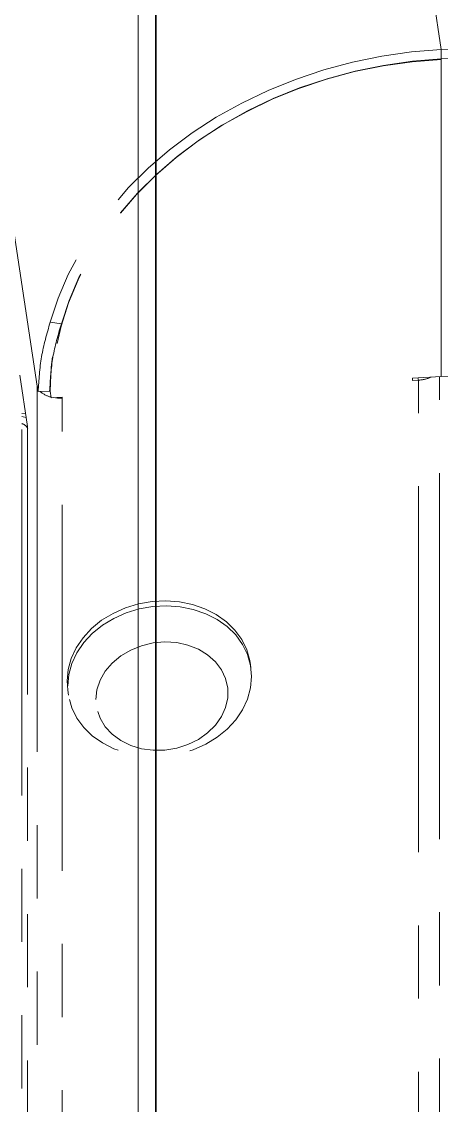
# Paper-space layout 'Blatt1' of a CAD drawing. Header units: millimetres. Extents: x 0 to 1189, y 0 to 841.
# Drawn here: x 634.62 to 641.9, y 137.58 to 156.38 of the extents above; entities that cross this region are included whole.
import ezdxf

# ---------------------------------------------------------------- set-up
doc = ezdxf.new("R2010")
doc.units = ezdxf.units.MM
doc.linetypes.add('PHANTOM', pattern=[12.7, 6.35, -1.27, 1.27, -1.27, 1.27, -1.27])

psp = doc.layouts.new('Blatt1')

# ---------------------------------------------------------------- linework, layer by layer
at = {"color": 7, "linetype": 'Continuous', "lineweight": 35}
psp.add_line((636.943, 56.145), (636.943, 195.692), dxfattribs=at)
at = {"color": 8, "linetype": 'Continuous', "lineweight": 18}
psp.add_line((636.636, 55.921), (636.636, 195.467), dxfattribs=at)
at = {"color": 7, "linetype": 'PHANTOM', "lineweight": 18}
for p, q in [((638.699, 177.003), (641.895, 155.897)), ((641.895, 155.897), (641.895, 155.733)), ((641.894, 155.733), (641.895, 155.725)), ((641.895, 150.222), (641.895, 155.725)), ((635.113, 151.168), (635.307, 151.14)), ((634.721, 149.355), (634.586, 150.247)), ((642.393, 150.247), (641.895, 150.222)), ((634.904, 149.961), (634.887, 150.076)), ((634.887, 150.059), (634.893, 150.033)), ((634.889, 150.059), (634.887, 150.059)), ((641.397, 150.197), (641.895, 150.222)), ((641.397, 150.197), (641.397, 150.156)), ((641.397, 150.156), (641.497, 150.161)), ((641.862, 78.699), (641.862, 150.22)), ((634.904, 149.961), (635.103, 149.97)), ((635.109, 150.025), (635.114, 150.02)), ((635.113, 149.971), (635.131, 149.856)), ((635.131, 149.856), (635.32, 149.865)), ((635.318, 149.865), (635.32, 149.849)), ((635.32, 149.865), (635.32, 149.849)), ((634.618, 79.453), (634.618, 149.755)), ((634.618, 149.582), (634.686, 149.585)), ((634.721, 149.315), (634.721, 149.355)), ((638.594, 145.176), (638.581, 145.262)), ((635.417, 144.783), (635.43, 144.697))]:
    psp.add_line(p, q, dxfattribs=at)
at = {"color": 8, "linetype": 'PHANTOM', "lineweight": 18}
for p, q in [((634.887, 150.059), (631.761, 170.705)), ((634.887, 150.059), (634.887, 78.359)), ((641.49, 150.201), (641.497, 150.161)), ((641.497, 78.469), (641.497, 150.161)), ((635.32, 78.149), (635.32, 149.849)), ((634.721, 81.207), (634.721, 149.315))]:
    psp.add_line(p, q, dxfattribs=at)
at = {"color": 7, "linetype": 'PHANTOM', "lineweight": 18, "flags": 128}
for points in [[(641.895, 155.897), (641.378, 155.855), (640.864, 155.782), (640.355, 155.678), (639.855, 155.544), (639.366, 155.38), (638.891, 155.188), (638.433, 154.968), (637.993, 154.721), (637.576, 154.45), (637.181, 154.155), (636.813, 153.839), (636.473, 153.502), (636.163, 153.147), (635.884, 152.775), (635.639, 152.39), (635.427, 151.992), (635.252, 151.584), (635.113, 151.168)], [(648.677, 151.853), (648.538, 152.254), (648.363, 152.644), (648.151, 153.021), (647.906, 153.382), (647.627, 153.725), (647.317, 154.049), (646.977, 154.352), (646.609, 154.631), (646.214, 154.886), (645.797, 155.115), (645.357, 155.317), (644.899, 155.491), (644.424, 155.635), (643.935, 155.75), (643.435, 155.833), (642.926, 155.886), (642.412, 155.907), (641.895, 155.897)], [(641.895, 155.725), (641.39, 155.685), (640.888, 155.615), (640.391, 155.514), (639.903, 155.383), (639.425, 155.223), (638.962, 155.035), (638.514, 154.819), (638.086, 154.578), (637.679, 154.312), (637.295, 154.023), (636.938, 153.713), (636.608, 153.383), (636.307, 153.034), (636.038, 152.67), (635.801, 152.292), (635.599, 151.903), (635.432, 151.503), (635.301, 151.097), (635.206, 150.685), (635.15, 150.271), (635.131, 149.856)], [(641.895, 155.733), (641.393, 155.693), (640.893, 155.622), (640.399, 155.521), (639.913, 155.39), (639.438, 155.231), (638.977, 155.045), (638.532, 154.831), (638.105, 154.592), (637.699, 154.328), (637.316, 154.042), (636.959, 153.734), (636.628, 153.407), (636.327, 153.062), (636.056, 152.701), (635.817, 152.327), (635.612, 151.94), (635.442, 151.544), (635.307, 151.14)], [(648.483, 151.805), (648.348, 152.195), (648.178, 152.574), (647.973, 152.94), (647.734, 153.291), (647.463, 153.624), (647.162, 153.939), (646.831, 154.232), (646.474, 154.504), (646.091, 154.752), (645.685, 154.974), (645.258, 155.17), (644.813, 155.339), (644.352, 155.479), (643.877, 155.59), (643.391, 155.672), (642.897, 155.723), (642.397, 155.743), (641.895, 155.733)], [(635.153, 150.568), (635.132, 150.386), (635.113, 149.971)], [(635.171, 149.858), (635.242, 149.85), (635.32, 149.849)], [(634.698, 149.512), (634.642, 149.525), (634.618, 149.529)], [(635.417, 144.783), (635.405, 144.942), (635.423, 145.138), (635.476, 145.331), (635.563, 145.517), (635.682, 145.692), (635.83, 145.852), (636.005, 145.994), (636.202, 146.114), (636.416, 146.209), (636.644, 146.278), (636.88, 146.319), (637.118, 146.331), (637.353, 146.314), (637.581, 146.268), (637.796, 146.194), (637.992, 146.094), (638.167, 145.97), (638.316, 145.825), (638.435, 145.662), (638.522, 145.484), (638.575, 145.297), (638.581, 145.262)], [(635.418, 144.856), (635.436, 145.051), (635.489, 145.244), (635.576, 145.43), (635.695, 145.606), (635.843, 145.766), (636.018, 145.907), (636.215, 146.027), (636.429, 146.123), (636.657, 146.192), (636.893, 146.233), (637.131, 146.245), (637.366, 146.228), (637.594, 146.182), (637.809, 146.108), (638.006, 146.008), (638.18, 145.884), (638.329, 145.739), (638.448, 145.575), (638.535, 145.398), (638.588, 145.21), (638.606, 145.017), (638.588, 144.821), (638.535, 144.628), (638.448, 144.442), (638.329, 144.267), (638.18, 144.106), (638.006, 143.965), (637.809, 143.845), (637.594, 143.749), (637.366, 143.68), (637.131, 143.639), (636.893, 143.627), (636.657, 143.645), (636.429, 143.691), (636.215, 143.764), (636.018, 143.865), (635.843, 143.989), (635.695, 144.134), (635.576, 144.297), (635.489, 144.474), (635.436, 144.662), (635.418, 144.856)], [(635.905, 144.62), (635.924, 144.788), (635.978, 144.953), (636.067, 145.109), (636.188, 145.252), (636.337, 145.375), (636.508, 145.477), (636.697, 145.553), (636.897, 145.6), (637.102, 145.618), (637.306, 145.606), (637.501, 145.563), (637.682, 145.493), (637.843, 145.396), (637.978, 145.276), (638.083, 145.137), (638.155, 144.983), (638.192, 144.819), (638.192, 144.651), (638.155, 144.483), (638.083, 144.322), (637.978, 144.172), (637.843, 144.039), (637.682, 143.925), (637.501, 143.837), (637.306, 143.775), (637.102, 143.742), (636.897, 143.739), (636.697, 143.766), (636.508, 143.823), (636.337, 143.907), (636.188, 144.016), (636.067, 144.146), (635.978, 144.293), (635.924, 144.453), (635.905, 144.62)]]:
    psp.add_lwpolyline(points, dxfattribs=at)
at = {"color": 7, "linetype": 'PHANTOM', "lineweight": 18}
for centre, radius, start, end in [((639.573, 150.059), 4.686, 179.7974, 180), ((641.478, 150.731), 0.571, 271.8883, 294.6991), ((635.215, 150.271), 0.413, 228.4784, 257.9876), ((634.588, 149.267), 0.142, 19.4296, 77.6358)]:
    psp.add_arc(centre, radius, start, end, dxfattribs=at)
for points in [[(635.113, 151.168), (635.055, 150.968), (634.939, 150.568), (634.916, 150.163), (634.904, 149.961)], [(635.307, 151.14), (635.25, 150.946), (635.137, 150.558), (635.115, 150.166), (635.103, 149.97)]]:
    psp.add_open_spline(points, degree=3, dxfattribs=at)

doc.saveas('drawing.dxf')
